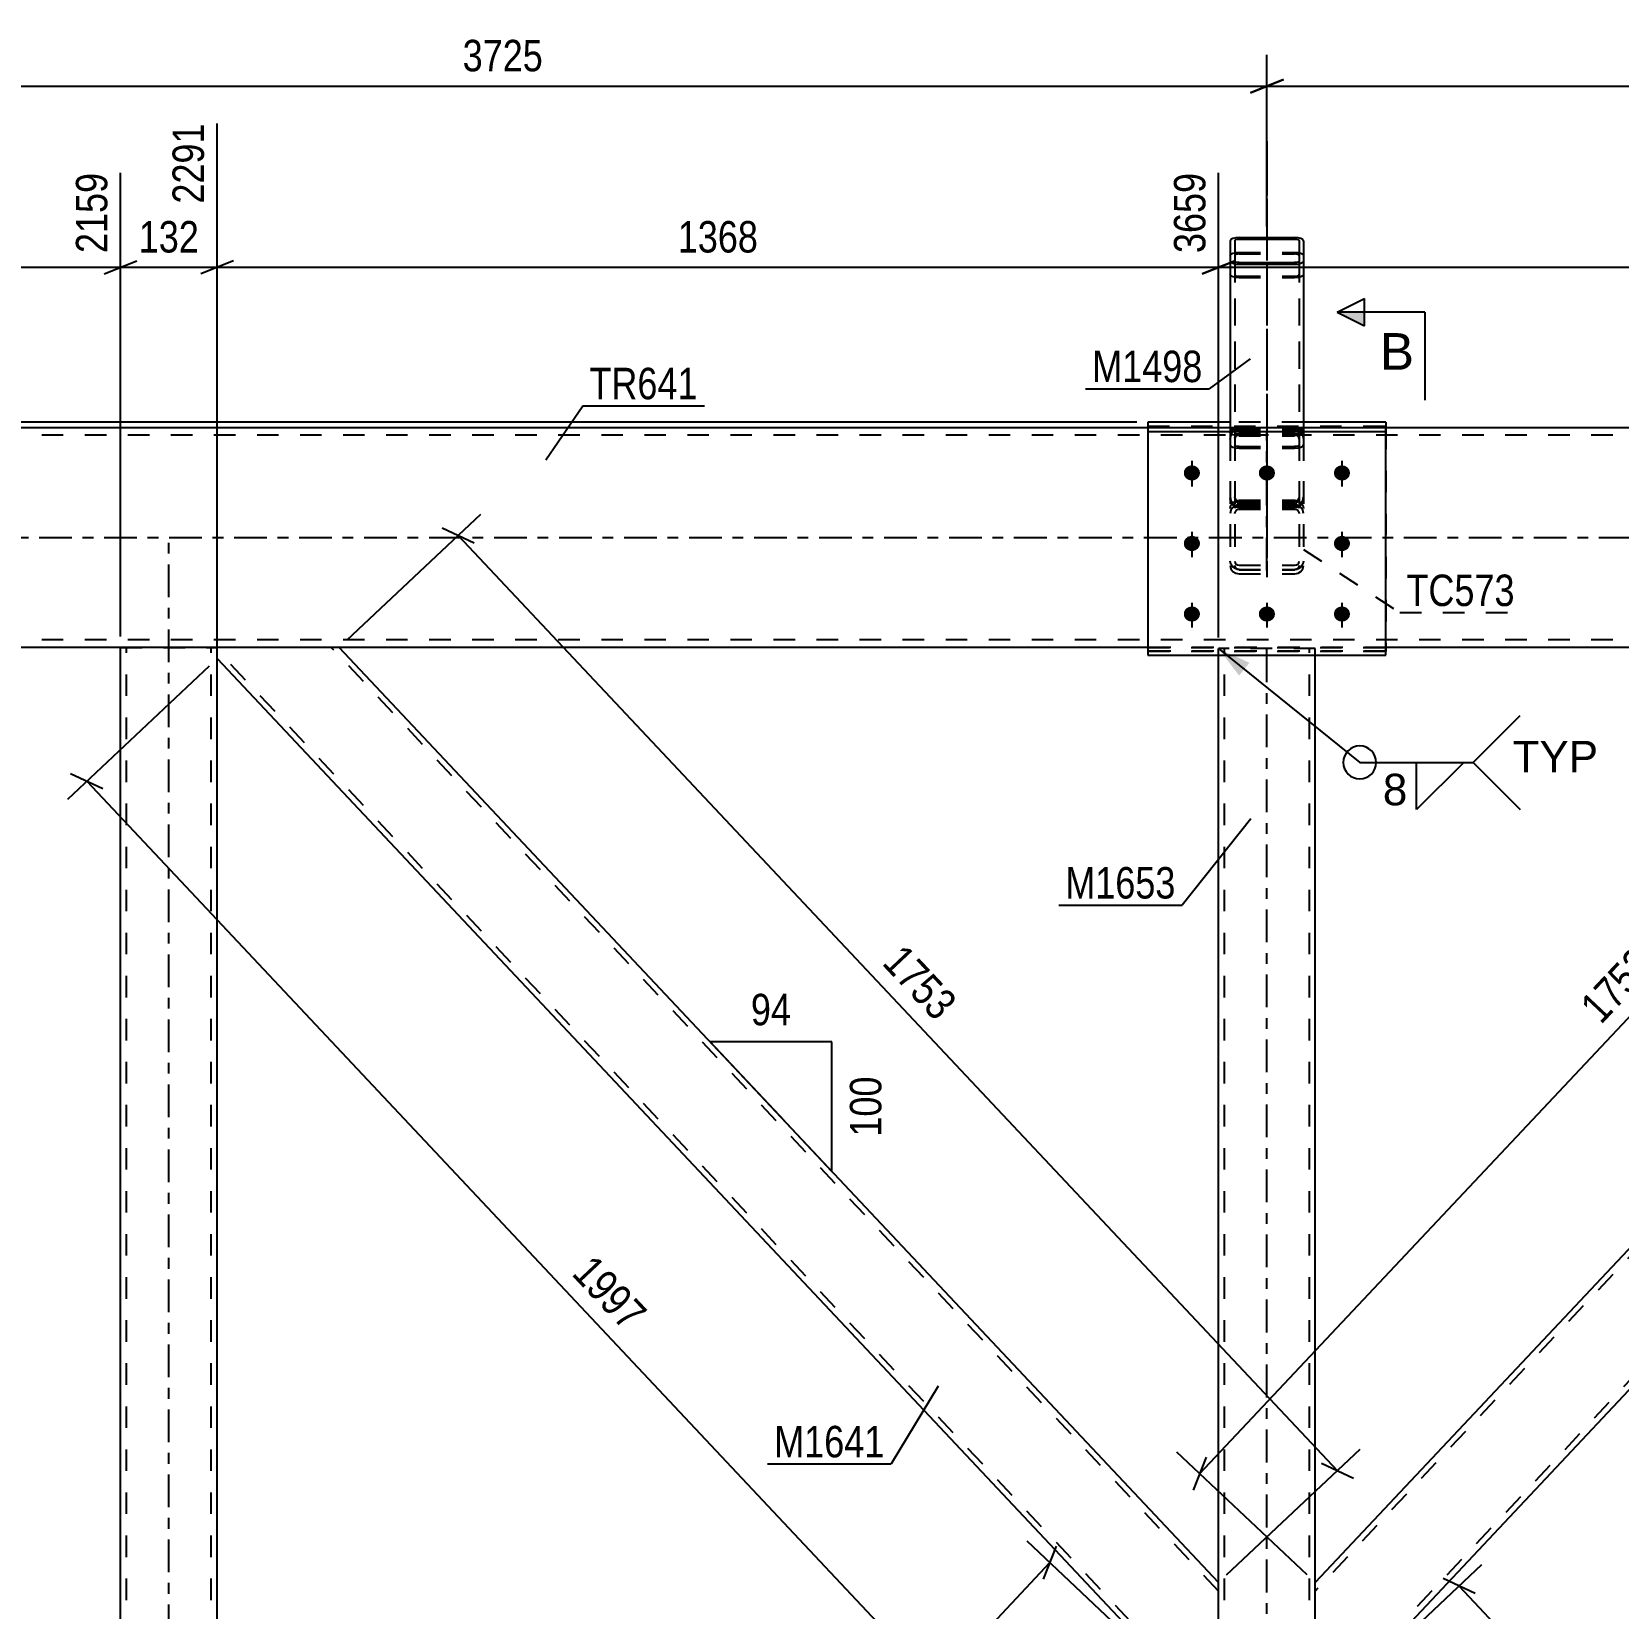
# Model space of a CAD drawing. Header units: millimetres. Extents: x 0 to 841, y 0 to 594.
# Drawn here: x 77.3 to 221.8, y 297.4 to 441 of the extents above; entities that cross this region are included whole.
import ezdxf

# ---------------------------------------------------------------- set-up
doc = ezdxf.new("R2010")
doc.units = ezdxf.units.MM
doc.linetypes.add('DXK_LINE_DOT2', pattern=[3.9198, 1.9599, -1.9599])
doc.linetypes.add('DXK_LINE_DOT3', pattern=[5.9187, 2.979, -0.9799, 0.9799, -0.9799])
doc.styles.add('Arial', font='ARIAL.TTF', dxfattribs={"height": 0.2})
doc.styles.add('Arial Narrow', font='ARIALN.TTF', dxfattribs={"height": 0.2})

# ---------------------------------------------------------------- blocks, each defined once
blk = doc.blocks.new('Part-761545199-3513 - 3447')
at = {"color": 2, "linetype": 'Continuous'}
for p, q in [((178.92, 404.93), (72.02, 404.93)), ((307.49, 404.93), (200.59, 404.93)), ((178.92, 384.93), (72.02, 384.93)), ((307.49, 384.93), (200.59, 384.93))]:
    blk.add_line(p, q, dxfattribs=at)
at = {"color": 7, "linetype": 'DXK_LINE_DOT2'}
for p, q in [((200.59, 404.93), (178.92, 404.93)), ((307.49, 404.26), (72.02, 404.26)), ((307.49, 385.6), (72.02, 385.6)), ((200.59, 384.93), (178.92, 384.93))]:
    blk.add_line(p, q, dxfattribs=at)
at = {"color": 7, "linetype": 'DXK_LINE_DOT3'}
blk.add_line((72.02, 394.93), (307.49, 394.93), dxfattribs=at)
blk = doc.blocks.new('Bolt-761545199-3449 - 3447')
at = {"color": 1, "linetype": 'DXK_LINE_DOT2'}
for p, q in [((182.92, 401.92), (182.92, 400.11)), ((189.75, 401.92), (189.75, 400.11)), ((196.59, 401.92), (196.59, 400.11)), ((182.92, 395.45), (182.92, 393.65)), ((196.59, 395.45), (196.59, 393.65)), ((182.92, 388.99), (182.92, 387.19)), ((189.75, 388.99), (189.75, 387.19)), ((196.59, 388.99), (196.59, 387.19))]:
    blk.add_line(p, q, dxfattribs=at)
blk = doc.blocks.new('Bolt-761545199-3452 - 3447')
at = {"linetype": 'Continuous'}
for points in [[(182.92, 401.5), (183.07, 401.48), (183.22, 401.44), (183.35, 401.36), (183.46, 401.27), (183.55, 401.15), (183.62, 401.02), (183.65, 400.88), (183.65, 400.73), (183.62, 400.59), (183.55, 400.46), (183.46, 400.35), (183.35, 400.25), (183.22, 400.18), (183.07, 400.13), (182.92, 400.12), (182.77, 400.13), (182.62, 400.18), (182.49, 400.25), (182.37, 400.35), (182.28, 400.46), (182.22, 400.59), (182.19, 400.73), (182.19, 400.88), (182.22, 401.02), (182.28, 401.15), (182.37, 401.27), (182.49, 401.36), (182.62, 401.44), (182.77, 401.48)], [(189.75, 401.5), (189.9, 401.48), (190.05, 401.44), (190.18, 401.36), (190.3, 401.27), (190.39, 401.15), (190.45, 401.02), (190.48, 400.88), (190.48, 400.73), (190.45, 400.59), (190.39, 400.46), (190.3, 400.35), (190.18, 400.25), (190.05, 400.18), (189.9, 400.13), (189.75, 400.12), (189.6, 400.13), (189.45, 400.18), (189.32, 400.25), (189.21, 400.35), (189.12, 400.46), (189.05, 400.59), (189.02, 400.73), (189.02, 400.88), (189.05, 401.02), (189.12, 401.15), (189.21, 401.27), (189.32, 401.36), (189.45, 401.44), (189.6, 401.48)], [(196.59, 401.5), (196.74, 401.48), (196.88, 401.44), (197.02, 401.36), (197.13, 401.27), (197.22, 401.15), (197.28, 401.02), (197.31, 400.88), (197.31, 400.73), (197.28, 400.59), (197.22, 400.46), (197.13, 400.35), (197.02, 400.25), (196.88, 400.18), (196.74, 400.13), (196.59, 400.12), (196.43, 400.13), (196.29, 400.18), (196.15, 400.25), (196.04, 400.35), (195.95, 400.46), (195.89, 400.59), (195.86, 400.73), (195.86, 400.88), (195.89, 401.02), (195.95, 401.15), (196.04, 401.27), (196.15, 401.36), (196.29, 401.44), (196.43, 401.48)], [(182.92, 395.07), (183.07, 395.06), (183.22, 395.02), (183.35, 394.94), (183.46, 394.85), (183.55, 394.73), (183.62, 394.6), (183.65, 394.46), (183.65, 394.31), (183.62, 394.17), (183.55, 394.04), (183.46, 393.92), (183.35, 393.83), (183.22, 393.76), (183.07, 393.71), (182.92, 393.7), (182.77, 393.71), (182.62, 393.76), (182.49, 393.83), (182.37, 393.92), (182.28, 394.04), (182.22, 394.17), (182.19, 394.31), (182.19, 394.46), (182.22, 394.6), (182.28, 394.73), (182.37, 394.85), (182.49, 394.94), (182.62, 395.02), (182.77, 395.06)], [(196.59, 395.07), (196.74, 395.06), (196.88, 395.02), (197.02, 394.94), (197.13, 394.85), (197.22, 394.73), (197.28, 394.6), (197.31, 394.46), (197.31, 394.31), (197.28, 394.17), (197.22, 394.04), (197.13, 393.92), (197.02, 393.83), (196.88, 393.76), (196.74, 393.71), (196.59, 393.7), (196.43, 393.71), (196.29, 393.76), (196.15, 393.83), (196.04, 393.92), (195.95, 394.04), (195.89, 394.17), (195.86, 394.31), (195.86, 394.46), (195.89, 394.6), (195.95, 394.73), (196.04, 394.85), (196.15, 394.94), (196.29, 395.02), (196.43, 395.06)], [(182.92, 388.65), (183.07, 388.64), (183.22, 388.59), (183.35, 388.52), (183.46, 388.43), (183.55, 388.31), (183.62, 388.18), (183.65, 388.04), (183.65, 387.89), (183.62, 387.75), (183.55, 387.62), (183.46, 387.5), (183.35, 387.41), (183.22, 387.33), (183.07, 387.29), (182.92, 387.28), (182.77, 387.29), (182.62, 387.33), (182.49, 387.41), (182.37, 387.5), (182.28, 387.62), (182.22, 387.75), (182.19, 387.89), (182.19, 388.04), (182.22, 388.18), (182.28, 388.31), (182.37, 388.43), (182.49, 388.52), (182.62, 388.59), (182.77, 388.64)], [(189.75, 388.65), (189.9, 388.64), (190.05, 388.59), (190.18, 388.52), (190.3, 388.43), (190.39, 388.31), (190.45, 388.18), (190.48, 388.04), (190.48, 387.89), (190.45, 387.75), (190.39, 387.62), (190.3, 387.5), (190.18, 387.41), (190.05, 387.33), (189.9, 387.29), (189.75, 387.28), (189.6, 387.29), (189.45, 387.33), (189.32, 387.41), (189.21, 387.5), (189.12, 387.62), (189.05, 387.75), (189.02, 387.89), (189.02, 388.04), (189.05, 388.18), (189.12, 388.31), (189.21, 388.43), (189.32, 388.52), (189.45, 388.59), (189.6, 388.64)], [(196.59, 388.65), (196.74, 388.64), (196.88, 388.59), (197.02, 388.52), (197.13, 388.43), (197.22, 388.31), (197.28, 388.18), (197.31, 388.04), (197.31, 387.89), (197.28, 387.75), (197.22, 387.62), (197.13, 387.5), (197.02, 387.41), (196.88, 387.33), (196.74, 387.29), (196.59, 387.28), (196.43, 387.29), (196.29, 387.33), (196.15, 387.41), (196.04, 387.5), (195.95, 387.62), (195.89, 387.75), (195.86, 387.89), (195.86, 388.04), (195.89, 388.18), (195.95, 388.31), (196.04, 388.43), (196.15, 388.52), (196.29, 388.59), (196.43, 388.64)]]:
    blk.add_hatch(color=1, dxfattribs=at).paths.add_polyline_path(points)
at = {"color": 1, "linetype": 'Continuous'}
for p, q in [((182.92, 401.47), (182.92, 399.58)), ((189.75, 401.47), (189.75, 399.58)), ((196.59, 401.47), (196.59, 399.58)), ((182.92, 395.05), (182.92, 393.15)), ((196.59, 395.05), (196.59, 393.15)), ((182.92, 388.63), (182.92, 386.73)), ((189.75, 388.63), (189.75, 386.73)), ((196.59, 388.63), (196.59, 386.73))]:
    blk.add_line(p, q, dxfattribs=at)
blk = doc.blocks.new('Part-761545199-3495 - 3447')
at = {"color": 7, "linetype": 'DXK_LINE_DOT2'}
for p, q in [((194.15, 384.82), (185.35, 384.82)), ((185.35, 384.21), (185.35, 384.82)), ((185.89, 192.35), (185.89, 384.82)), ((193.62, 192.35), (193.62, 384.82)), ((194.15, 384.21), (194.15, 384.82)), ((185.35, 277.58), (185.35, 299.78)), ((194.15, 277.58), (194.15, 299.78))]:
    blk.add_line(p, q, dxfattribs=at)
at = {"color": 7, "linetype": 'DXK_LINE_DOT3'}
blk.add_line((189.75, 192.35), (189.75, 384.82), dxfattribs=at)
at = {"color": 2, "linetype": 'Continuous'}
for p, q in [((185.35, 299.78), (185.35, 384.21)), ((194.15, 299.78), (194.15, 384.21))]:
    blk.add_line(p, q, dxfattribs=at)
blk = doc.blocks.new('Part-761545199-3585 - 3447')
at = {"color": 7, "linetype": 'DXK_LINE_DOT2'}
for p, q in [((186.91, 404.66), (187.22, 404.72)), ((187.22, 404.72), (192.29, 404.72)), ((192.29, 404.72), (192.59, 404.66)), ((186.42, 403.87), (186.48, 404.2)), ((186.42, 403.87), (186.42, 392.37)), ((186.85, 404.03), (186.82, 403.87)), ((186.82, 403.87), (186.82, 392.37)), ((186.94, 404.17), (186.85, 404.03)), ((187.07, 404.27), (186.94, 404.17)), ((187.22, 404.3), (187.07, 404.27)), ((187.22, 404.3), (192.29, 404.3)), ((192.44, 404.27), (192.29, 404.3)), ((192.57, 404.17), (192.44, 404.27)), ((192.65, 404.03), (192.57, 404.17)), ((192.69, 403.87), (192.65, 404.03)), ((192.69, 403.87), (192.69, 392.37)), ((193.02, 404.2), (193.09, 403.87)), ((193.09, 403.87), (193.09, 392.37)), ((186.48, 398.15), (186.42, 398.48)), ((186.48, 397.42), (186.42, 397.13)), ((186.65, 397.66), (186.48, 397.42)), ((186.91, 397.83), (186.65, 397.66)), ((186.82, 398.48), (186.85, 398.32)), ((186.85, 398.32), (186.94, 398.18)), ((186.85, 397.27), (186.94, 397.4)), ((187.22, 397.88), (186.91, 397.83)), ((187.22, 397.63), (186.91, 397.69)), ((186.94, 398.18), (187.07, 398.09)), ((186.94, 397.4), (187.07, 397.48)), ((187.07, 398.09), (187.22, 398.05)), ((187.07, 397.48), (187.22, 397.51)), ((187.22, 398.05), (192.29, 398.05)), ((187.22, 397.88), (192.29, 397.88)), ((187.22, 397.63), (192.29, 397.63)), ((187.22, 397.51), (192.29, 397.51)), ((192.29, 398.05), (192.44, 398.09)), ((192.59, 397.83), (192.29, 397.88)), ((192.59, 397.69), (192.29, 397.63)), ((192.29, 397.51), (192.44, 397.48)), ((192.44, 398.09), (192.57, 398.18)), ((192.44, 397.48), (192.57, 397.4)), ((192.57, 398.18), (192.65, 398.32)), ((192.57, 397.4), (192.65, 397.27)), ((192.85, 397.66), (192.59, 397.83)), ((192.65, 398.32), (192.69, 398.48)), ((193.02, 397.42), (192.85, 397.66)), ((193.09, 398.48), (193.02, 398.15)), ((193.09, 397.13), (193.02, 397.42)), ((186.82, 397.13), (186.85, 397.27)), ((192.65, 397.27), (192.69, 397.13)), ((186.42, 392.37), (186.48, 392.08)), ((186.48, 392.08), (186.65, 391.84)), ((186.65, 391.84), (186.91, 391.68)), ((186.85, 392.23), (186.82, 392.37)), ((186.94, 392.1), (186.85, 392.23)), ((186.91, 391.68), (187.22, 391.62)), ((187.07, 392.02), (186.94, 392.1)), ((187.22, 391.99), (187.07, 392.02)), ((187.22, 391.99), (192.29, 391.99)), ((187.22, 391.62), (192.29, 391.62)), ((192.44, 392.02), (192.29, 391.99)), ((192.29, 391.62), (192.59, 391.68)), ((192.57, 392.1), (192.44, 392.02)), ((192.65, 392.23), (192.57, 392.1)), ((192.59, 391.68), (192.85, 391.84)), ((192.69, 392.37), (192.65, 392.23)), ((192.85, 391.84), (193.02, 392.08)), ((193.02, 392.08), (193.09, 392.37))]:
    blk.add_line(p, q, dxfattribs=at)
at = {"color": 7, "linetype": 'DXK_LINE_DOT3'}
blk.add_line((189.75, 404.6), (189.75, 391.33), dxfattribs=at)
at = {"color": 7, "linetype": 'DXK_LINE_DOT2'}
for centre, start, end in [((192.25, 403.9), 20.7583, 65.68), ((187.25, 398.45), 200.7583, 245.68), ((192.25, 398.45), 294.32, 339.2417)]:
    blk.add_arc(centre, 0.827, start, end, dxfattribs=at)
blk = doc.blocks.new('Part-761545199-3557 - 3447')
at = {"color": 2, "linetype": 'Continuous'}
for p, q in [((94.15, 384.75), (94.14, 384.93)), ((94.15, 383.91), (94.15, 384.93)), ((185.35, 299.78), (105.27, 384.93)), ((94.15, 383.91), (183.71, 288.68)), ((185.35, 286.94), (185.35, 299.78))]:
    blk.add_line(p, q, dxfattribs=at)
at = {"color": 7, "linetype": 'DXK_LINE_DOT2'}
for p, q in [((105.27, 384.93), (94.14, 384.93)), ((185.35, 287.71), (94.15, 384.69)), ((185.35, 299), (104.54, 384.93)), ((185.35, 286.94), (183.71, 288.68)), ((185.35, 287.71), (185.35, 287.77))]:
    blk.add_line(p, q, dxfattribs=at)
blk = doc.blocks.new('Part-761545199-3575 - 3447')
at = {"color": 7, "linetype": 'DXK_LINE_DOT3'}
blk.add_line((89.75, 182.35), (89.75, 394.93), dxfattribs=at)
at = {"color": 2, "linetype": 'Continuous'}
for p, q in [((85.35, 192.35), (85.35, 384.93)), ((94.15, 193.45), (94.15, 383.91))]:
    blk.add_line(p, q, dxfattribs=at)
at = {"color": 7, "linetype": 'DXK_LINE_DOT2'}
for p, q in [((85.35, 384.93), (94.15, 384.93)), ((85.89, 192.35), (85.89, 384.93)), ((93.62, 192.35), (93.62, 384.93)), ((94.15, 383.91), (94.15, 384.93))]:
    blk.add_line(p, q, dxfattribs=at)
blk = doc.blocks.new('Part-761545199-3594 - 3447')
at = {"color": 7, "linetype": 'DXK_LINE_DOT2'}
for p, q in [((187.22, 404.83), (186.91, 404.77)), ((187.22, 404.83), (192.29, 404.83)), ((192.59, 404.77), (192.29, 404.83)), ((186.47, 404.26), (186.42, 403.99)), ((186.42, 403.99), (186.42, 392.78)), ((186.48, 404.31), (186.47, 404.26)), ((186.82, 403.99), (186.85, 404.15)), ((186.82, 403.99), (186.82, 392.78)), ((186.85, 404.15), (186.94, 404.29)), ((186.94, 404.29), (187.07, 404.38)), ((187.07, 404.38), (187.22, 404.41)), ((187.22, 404.41), (192.29, 404.41)), ((192.29, 404.41), (192.44, 404.38)), ((192.44, 404.38), (192.57, 404.29)), ((192.57, 404.29), (192.65, 404.15)), ((192.65, 404.15), (192.69, 403.99)), ((192.69, 403.99), (192.69, 392.78)), ((193.03, 404.26), (193.02, 404.31)), ((193.09, 403.99), (193.03, 404.26)), ((193.09, 403.99), (193.09, 392.78)), ((186.42, 398.63), (186.48, 398.31)), ((186.42, 397.57), (186.48, 397.86)), ((186.48, 397.86), (186.65, 398.1)), ((186.65, 398.1), (186.91, 398.27)), ((186.85, 398.47), (186.82, 398.63)), ((186.85, 397.71), (186.82, 397.57)), ((186.94, 398.33), (186.85, 398.47)), ((186.94, 397.83), (186.85, 397.71)), ((186.91, 398.27), (187.22, 398.32)), ((186.91, 397.85), (187.22, 397.78)), ((187.07, 398.24), (186.94, 398.33)), ((187.07, 397.92), (186.94, 397.83)), ((187.22, 398.21), (187.07, 398.24)), ((187.22, 397.95), (187.07, 397.92)), ((187.22, 398.32), (192.29, 398.32)), ((187.22, 398.21), (192.29, 398.21)), ((187.22, 397.95), (192.29, 397.95)), ((187.22, 397.78), (192.29, 397.78)), ((192.29, 398.32), (192.59, 398.27)), ((192.44, 398.24), (192.29, 398.21)), ((192.44, 397.92), (192.29, 397.95)), ((192.29, 397.78), (192.59, 397.85)), ((192.57, 398.33), (192.44, 398.24)), ((192.57, 397.83), (192.44, 397.92)), ((192.65, 398.47), (192.57, 398.33)), ((192.65, 397.71), (192.57, 397.83)), ((192.59, 398.27), (192.85, 398.1)), ((192.69, 398.63), (192.65, 398.47)), ((192.69, 397.57), (192.65, 397.71)), ((192.85, 398.1), (193.02, 397.86)), ((193.02, 398.31), (193.09, 398.63)), ((193.02, 397.86), (193.09, 397.57)), ((186.48, 392.49), (186.42, 392.78)), ((186.65, 392.24), (186.48, 392.49)), ((186.91, 392.08), (186.65, 392.24)), ((186.82, 392.78), (186.85, 392.63)), ((186.85, 392.63), (186.94, 392.51)), ((187.22, 392.02), (186.91, 392.08)), ((186.94, 392.51), (187.07, 392.43)), ((187.07, 392.43), (187.22, 392.4)), ((187.22, 392.4), (192.29, 392.4)), ((187.22, 392.02), (192.29, 392.02)), ((192.29, 392.4), (192.44, 392.43)), ((192.59, 392.08), (192.29, 392.02)), ((192.44, 392.43), (192.57, 392.51)), ((192.57, 392.51), (192.65, 392.63)), ((192.85, 392.24), (192.59, 392.08)), ((192.65, 392.63), (192.69, 392.78)), ((193.02, 392.49), (192.85, 392.24)), ((193.09, 392.78), (193.02, 392.49))]:
    blk.add_line(p, q, dxfattribs=at)
at = {"color": 7, "linetype": 'DXK_LINE_DOT3'}
blk.add_line((189.75, 391.92), (189.75, 404.56), dxfattribs=at)
at = {"color": 7, "linetype": 'DXK_LINE_DOT2'}
for centre, start, end in [((187.25, 404.02), 114.1353, 159.0718), ((192.25, 404.02), 20.9282, 65.8647), ((187.25, 398.6), 200.9282, 245.8647), ((192.25, 398.6), 294.1353, 339.0718)]:
    blk.add_arc(centre, 0.824, start, end, dxfattribs=at)
blk = doc.blocks.new('Part-761545199-3600 - 3447')
at = {"color": 2, "linetype": 'Continuous'}
for p, q in [((200.59, 404.93), (178.92, 404.93)), ((178.92, 404.93), (178.92, 384.21)), ((178.92, 404.57), (200.59, 404.57)), ((200.59, 384.21), (200.59, 404.93)), ((178.92, 384.21), (200.59, 384.21))]:
    blk.add_line(p, q, dxfattribs=at)
at = {"color": 7, "linetype": 'DXK_LINE_DOT2'}
blk.add_line((178.92, 384.57), (200.59, 384.57), dxfattribs=at)
blk = doc.blocks.new('Part-761545199-3607 - 3447')
at = {"color": 2, "linetype": 'Continuous'}
for p, q in [((178.92, 405.42), (178.92, 404.93)), ((186.42, 405.42), (178.92, 405.42)), ((200.59, 405.42), (193.08, 405.42)), ((200.59, 405.42), (200.59, 404.93))]:
    blk.add_line(p, q, dxfattribs=at)
at = {"color": 7, "linetype": 'DXK_LINE_DOT2'}
for p, q in [((178.92, 405.07), (200.59, 405.07)), ((178.92, 404.93), (178.92, 384.58)), ((186.48, 405.42), (186.42, 405.42)), ((193.08, 405.42), (186.48, 405.42)), ((200.59, 404.93), (200.59, 384.58)), ((178.92, 384.93), (200.59, 384.93)), ((200.59, 384.58), (178.92, 384.58))]:
    blk.add_line(p, q, dxfattribs=at)
blk = doc.blocks.new('Part-761545199-3612 - 3447')
at = {"color": 2, "linetype": 'Continuous'}
for p, q in [((274.23, 384.93), (194.15, 299.78)), ((285.35, 384.93), (285.35, 384.87)), ((285.36, 384.93), (285.35, 384.75)), ((285.35, 384.87), (285.35, 383.91)), ((285.35, 383.91), (195.79, 288.68)), ((194.15, 288.49), (194.15, 299.78)), ((194.15, 286.94), (194.15, 288.49))]:
    blk.add_line(p, q, dxfattribs=at)
at = {"color": 7, "linetype": 'DXK_LINE_DOT2'}
for p, q in [((274.96, 384.93), (194.15, 299)), ((285.35, 384.69), (194.15, 287.72)), ((285.36, 384.93), (274.23, 384.93)), ((285.35, 384.87), (285.35, 384.93)), ((195.79, 288.68), (194.15, 286.94)), ((194.15, 287.06), (194.15, 288.49)), ((194.15, 287.72), (194.15, 287.77))]:
    blk.add_line(p, q, dxfattribs=at)
blk = doc.blocks.new('Part-761545199-3624 - 3447')
at = {"color": 7, "linetype": 'DXK_LINE_DOT3'}
blk.add_line((189.75, 429.74), (189.75, 393.08), dxfattribs=at)
at = {"color": 7, "linetype": 'DXK_LINE_DOT2'}
for p, q in [((186.42, 420.61), (186.48, 420.72)), ((186.48, 420.72), (186.65, 420.81)), ((186.65, 420.81), (186.91, 420.87)), ((186.85, 420.66), (186.82, 420.61)), ((186.82, 420.61), (186.82, 403.36)), ((186.93, 420.71), (186.85, 420.66)), ((186.91, 420.87), (187.22, 420.89)), ((187.06, 420.74), (186.93, 420.71)), ((187.22, 420.75), (187.06, 420.74)), ((187.22, 420.89), (192.28, 420.89)), ((187.22, 420.75), (192.28, 420.75)), ((192.28, 420.89), (192.59, 420.87)), ((192.43, 420.74), (192.28, 420.75)), ((192.56, 420.71), (192.43, 420.74)), ((192.65, 420.66), (192.56, 420.71)), ((192.59, 420.87), (192.85, 420.81)), ((192.68, 420.61), (192.65, 420.66)), ((192.68, 420.61), (192.68, 403.36)), ((192.85, 420.81), (193.02, 420.72)), ((193.02, 420.72), (193.08, 420.61)), ((193.08, 420.61), (193.08, 403.36)), ((186.48, 418.76), (186.42, 418.87)), ((186.65, 418.67), (186.48, 418.76)), ((186.91, 418.61), (186.65, 418.67)), ((186.82, 418.87), (186.85, 418.82)), ((186.85, 418.82), (186.93, 418.77)), ((187.22, 418.59), (186.91, 418.61)), ((186.93, 418.77), (187.06, 418.74)), ((187.06, 418.74), (187.22, 418.73)), ((187.22, 418.73), (192.28, 418.73)), ((187.22, 418.59), (192.28, 418.59)), ((192.28, 418.73), (192.43, 418.74)), ((192.59, 418.61), (192.28, 418.59)), ((192.43, 418.74), (192.56, 418.77)), ((192.56, 418.77), (192.65, 418.82)), ((192.85, 418.67), (192.59, 418.61)), ((192.65, 418.82), (192.68, 418.87)), ((193.02, 418.76), (192.85, 418.67)), ((193.08, 418.87), (193.02, 418.76)), ((193.08, 404.93), (186.42, 404.93)), ((186.42, 404.93), (186.42, 403.36)), ((186.42, 404.83), (186.82, 404.83)), ((192.68, 404.83), (193.08, 404.83)), ((186.42, 403.36), (186.48, 403.25)), ((186.48, 403.25), (186.65, 403.16)), ((186.65, 403.16), (186.91, 403.1)), ((186.85, 403.3), (186.82, 403.36)), ((186.93, 403.26), (186.85, 403.3)), ((187.06, 403.23), (186.93, 403.26)), ((187.22, 403.22), (187.06, 403.23)), ((187.22, 403.22), (192.28, 403.22)), ((192.43, 403.23), (192.28, 403.22)), ((192.56, 403.26), (192.43, 403.23)), ((192.65, 403.3), (192.56, 403.26)), ((192.59, 403.1), (192.85, 403.16)), ((192.68, 403.36), (192.65, 403.3)), ((192.85, 403.16), (193.02, 403.25)), ((193.02, 403.25), (193.08, 403.36)), ((186.91, 403.1), (187.22, 403.08)), ((187.22, 403.08), (192.28, 403.08)), ((192.28, 403.08), (192.59, 403.1))]:
    blk.add_line(p, q, dxfattribs=at)
at = {"color": 2, "linetype": 'Continuous'}
blk.add_line((186.42, 420.61), (186.42, 404.93), dxfattribs=at)
blk = doc.blocks.new('Part-761545199-3629 - 3447')
at = {"color": 7, "linetype": 'DXK_LINE_DOT3'}
blk.add_line((189.75, 431.02), (189.75, 394.2), dxfattribs=at)
at = {"color": 2, "linetype": 'Continuous'}
for p, q in [((186.48, 422.06), (186.42, 421.95)), ((186.42, 421.95), (186.42, 404.93)), ((186.65, 422.15), (186.48, 422.06)), ((186.91, 422.22), (186.65, 422.15)), ((186.82, 421.95), (186.85, 422)), ((186.82, 421.95), (186.82, 420.1)), ((186.85, 422), (186.93, 422.05)), ((187.22, 422.24), (186.91, 422.22)), ((186.93, 422.05), (187.06, 422.08)), ((187.06, 422.08), (187.22, 422.09)), ((187.22, 422.24), (192.28, 422.24)), ((187.22, 422.09), (192.28, 422.09)), ((192.59, 422.22), (192.28, 422.24)), ((192.28, 422.09), (192.44, 422.08)), ((192.44, 422.08), (192.57, 422.05)), ((192.57, 422.05), (192.65, 422)), ((192.85, 422.15), (192.59, 422.22)), ((192.65, 422), (192.68, 421.95)), ((192.68, 421.95), (192.68, 420.1)), ((193.02, 422.06), (192.85, 422.15)), ((193.08, 421.95), (193.02, 422.06)), ((193.08, 421.95), (193.08, 404.93)), ((186.42, 420.1), (186.48, 419.99)), ((186.48, 419.99), (186.65, 419.9)), ((186.65, 419.9), (186.91, 419.83)), ((186.85, 420.05), (186.82, 420.1)), ((186.93, 420), (186.85, 420.05)), ((186.91, 419.83), (187.22, 419.81)), ((187.06, 419.97), (186.93, 420)), ((187.22, 419.96), (187.06, 419.97)), ((187.22, 419.96), (192.28, 419.96)), ((187.22, 419.81), (192.28, 419.81)), ((192.44, 419.97), (192.28, 419.96)), ((192.28, 419.81), (192.59, 419.83)), ((192.57, 420), (192.44, 419.97)), ((192.65, 420.05), (192.57, 420)), ((192.59, 419.83), (192.85, 419.9)), ((192.68, 420.1), (192.65, 420.05)), ((192.85, 419.9), (193.02, 419.99)), ((193.02, 419.99), (193.08, 420.1))]:
    blk.add_line(p, q, dxfattribs=at)
at = {"color": 7, "linetype": 'DXK_LINE_DOT2'}
for p, q in [((186.82, 420.1), (186.82, 404.49)), ((192.68, 420.1), (192.68, 404.49)), ((193.08, 404.93), (186.42, 404.93)), ((186.42, 404.93), (186.42, 404.49)), ((186.42, 404.72), (186.82, 404.72)), ((192.68, 404.72), (193.08, 404.72)), ((193.08, 404.93), (193.08, 404.49)), ((186.48, 404.38), (186.42, 404.49)), ((186.65, 404.29), (186.48, 404.38)), ((186.91, 404.23), (186.65, 404.29)), ((186.82, 404.49), (186.85, 404.44)), ((186.85, 404.44), (186.93, 404.39)), ((187.22, 404.2), (186.91, 404.23)), ((186.93, 404.39), (187.06, 404.36)), ((187.06, 404.36), (187.22, 404.35)), ((187.22, 404.35), (192.28, 404.35)), ((187.22, 404.2), (192.28, 404.2)), ((192.28, 404.35), (192.44, 404.36)), ((192.59, 404.23), (192.28, 404.2)), ((192.44, 404.36), (192.57, 404.39)), ((192.57, 404.39), (192.65, 404.44)), ((192.85, 404.29), (192.59, 404.23)), ((192.65, 404.44), (192.68, 404.49)), ((193.02, 404.38), (192.85, 404.29)), ((193.08, 404.49), (193.02, 404.38))]:
    blk.add_line(p, q, dxfattribs=at)
blk = doc.blocks.new('AngleDimension-761545199-8730 - 3447')
at = {"color": 7, "linetype": 'Continuous'}
for p, q in [((145.85, 341.78), (139.04, 349.02)), ((150.14, 349.02), (139.04, 349.02)), ((150.14, 337.22), (139.04, 349.02)), ((150.14, 337.22), (150.14, 349.02))]:
    blk.add_line(p, q, dxfattribs=at)
at = {"color": 0}
for points in [[(147.02, 349.92), (147.02, 354.12), (142.16, 354.12), (142.16, 349.92)], [(155.24, 346.47), (151.04, 346.47), (151.04, 339.78), (155.24, 339.78)]]:
    blk.add_wipeout(points, dxfattribs=at)
at = {"color": 3, "style": 'Arial Narrow'}
blk.add_text('94', height=2.863, dxfattribs=at).set_placement((142.76, 350.52))
blk.add_text('100', height=2.863, rotation=90.0002, dxfattribs=at).set_placement((154.64, 340.38))
blk = doc.blocks.new('StraightDimension-761545199-3936 - 3447')
at = {"color": 7, "linetype": 'Continuous'}
for p, q in [((106, 385.62), (118.17, 397.06)), ((117.56, 394.43), (114.63, 395.79)), ((116.1, 395.11), (196.18, 309.96)), ((186.08, 300.47), (198.25, 311.91)), ((194.71, 310.64), (197.64, 309.28))]:
    blk.add_line(p, q, dxfattribs=at)
at = {"color": 0}
blk.add_wipeout([(159.6, 349.95), (162.66, 352.82), (156.83, 359.03), (153.77, 356.15)], dxfattribs=at)
at = {"color": 3, "style": 'Arial Narrow'}
blk.add_text('1753', height=2.863, rotation=-46.7591, dxfattribs=at).set_placement((154.61, 356.12))
blk = doc.blocks.new('StraightDimension-761545199-3957 - 3447')
at = {"color": 7, "linetype": 'Continuous'}
for p, q in [((196.52, 289.37), (209.33, 301.42)), ((208.72, 298.78), (205.79, 300.15)), ((207.26, 299.46), (296.82, 204.23)), ((286.08, 194.13), (298.89, 206.18)), ((295.35, 204.91), (298.28, 203.55))]:
    blk.add_line(p, q, dxfattribs=at)
at = {"color": 0}
blk.add_wipeout([(255.5, 249.26), (258.56, 252.14), (252.73, 258.34), (249.67, 255.46)], dxfattribs=at)
at = {"color": 3, "style": 'Arial Narrow'}
blk.add_text('1961', height=2.863, rotation=-46.7591, dxfattribs=at).set_placement((250.52, 255.44))
blk = doc.blocks.new('StraightDimension-761545199-3975 - 3447')
at = {"color": 7, "linetype": 'Continuous'}
for p, q in [((286.08, 383.23), (298.97, 371.11)), ((296.63, 371.25), (297.81, 374.26)), ((206.02, 275.78), (297.22, 372.75)), ((194.88, 286.25), (207.77, 274.13)), ((206.61, 277.28), (205.43, 274.27))]:
    blk.add_line(p, q, dxfattribs=at)
at = {"color": 0}
blk.add_wipeout([(253.99, 327.88), (250.93, 330.76), (245.1, 324.55), (248.16, 321.68)], dxfattribs=at)
at = {"color": 3, "style": 'Arial Narrow'}
blk.add_text('1997', height=2.863, rotation=46.7591, dxfattribs=at).set_placement((248.13, 322.52))
blk = doc.blocks.new('StraightDimension-761545199-3990 - 3447')
at = {"color": 7, "linetype": 'Continuous'}
for p, q in [((273.5, 385.62), (261.62, 396.79)), ((263.11, 393.33), (264.29, 396.34)), ((183.62, 309.69), (263.7, 394.84)), ((193.42, 300.47), (181.54, 311.64)), ((184.21, 311.19), (183.03, 308.18))]:
    blk.add_line(p, q, dxfattribs=at)
at = {"color": 0}
blk.add_wipeout([(226.03, 355.88), (222.97, 358.75), (217.14, 352.55), (220.2, 349.67)], dxfattribs=at)
at = {"color": 3, "style": 'Arial Narrow'}
blk.add_text('1753', height=2.863, rotation=46.7591, dxfattribs=at).set_placement((220.17, 350.52))
blk = doc.blocks.new('StraightDimension-761545199-4011 - 3447')
at = {"color": 7, "linetype": 'Continuous'}
for p, q in [((182.98, 289.37), (167.91, 303.54)), ((169.4, 300.08), (170.58, 303.09)), ((80.43, 206.35), (169.99, 301.59)), ((93.42, 194.13), (78.35, 208.31)), ((81.02, 207.86), (79.84, 204.85))]:
    blk.add_line(p, q, dxfattribs=at)
at = {"color": 0}
blk.add_wipeout([(127.58, 257.58), (124.52, 260.46), (118.69, 254.26), (121.75, 251.38)], dxfattribs=at)
at = {"color": 3, "style": 'Arial Narrow'}
blk.add_text('1961', height=2.863, rotation=46.7591, dxfattribs=at).set_placement((121.72, 252.23))
blk = doc.blocks.new('StraightDimension-761545199-4029 - 3447')
at = {"color": 7, "linetype": 'Continuous'}
for p, q in [((93.42, 383.23), (80.52, 371.09)), ((83.73, 372.05), (80.8, 373.42)), ((82.27, 372.74), (173.47, 275.76)), ((184.62, 286.25), (171.72, 274.12)), ((172, 276.44), (174.93, 275.08))]:
    blk.add_line(p, q, dxfattribs=at)
at = {"color": 0}
blk.add_wipeout([(131.33, 321.66), (134.39, 324.54), (128.56, 330.74), (125.5, 327.86)], dxfattribs=at)
at = {"color": 3, "style": 'Arial Narrow'}
blk.add_text('1997', height=2.863, rotation=-46.7591, dxfattribs=at).set_placement((126.35, 327.84))
blk = doc.blocks.new('StraightDimension-761545199-4057 - 3447')
at = {"color": 7, "linetype": 'Continuous'}
blk.add_line((84.35, 384.93), (72.72, 384.93), dxfattribs=at)
blk = doc.blocks.new('StraightDimension-761545199-4068 - 3447')
at = {"color": 7, "linetype": 'Continuous'}
for p, q in [((85.35, 385.93), (85.35, 428.14)), ((50.59, 405.93), (50.59, 422.66)), ((52.09, 420.13), (49.09, 418.93)), ((50.59, 419.53), (85.35, 419.53)), ((83.85, 418.93), (86.85, 420.13))]:
    blk.add_line(p, q, dxfattribs=at)
at = {"color": 0}
blk.add_wipeout([(72.22, 420.28), (72.22, 424.48), (63.71, 424.48), (63.71, 420.28)], dxfattribs=at)
at = {"color": 3, "style": 'Arial Narrow'}
blk.add_text('2159', height=2.863, dxfattribs=at).set_placement((64.31, 420.88))
at = {"color": 0, "linetype": 'Continuous'}
for points in [[(84.75, 428.74), (80.55, 428.74), (80.55, 420.23), (84.75, 420.23)], [(49.99, 423.26), (45.79, 423.26), (45.79, 420.23), (49.99, 420.23)]]:
    blk.add_wipeout(points, dxfattribs=at)
at = {"color": 3, "linetype": 'Continuous', "style": 'Arial Narrow'}
for s, height, p in [('2159', 2.863, (84.15, 420.83)), ('0', 2.86, (49.39, 420.83))]:
    blk.add_text(s, height=height, rotation=90.0002, dxfattribs=at).set_placement(p)
blk = doc.blocks.new('StraightDimension-761545199-4074 - 3447')
at = {"color": 7, "linetype": 'Continuous'}
for p, q in [((94.15, 384.91), (94.15, 432.64)), ((85.35, 385.93), (85.35, 428.14)), ((83.85, 418.93), (86.85, 420.13)), ((85.35, 419.53), (94.15, 419.53)), ((95.65, 420.13), (92.65, 418.93))]:
    blk.add_line(p, q, dxfattribs=at)
at = {"color": 0}
blk.add_wipeout([(93.09, 420.28), (93.09, 424.48), (86.41, 424.48), (86.41, 420.28)], dxfattribs=at)
at = {"color": 3, "style": 'Arial Narrow'}
blk.add_text('132', height=2.863, dxfattribs=at).set_placement((87.01, 420.88))
at = {"color": 0, "linetype": 'Continuous'}
blk.add_wipeout([(93.55, 433.24), (89.35, 433.24), (89.35, 424.73), (93.55, 424.73)], dxfattribs=at)
at = {"color": 3, "linetype": 'Continuous', "style": 'Arial Narrow'}
blk.add_text('2291', height=2.863, rotation=90.0002, dxfattribs=at).set_placement((92.95, 425.33))
blk = doc.blocks.new('StraightDimension-761545199-4085 - 3447')
at = {"color": 7, "linetype": 'Continuous'}
for p, q in [((94.15, 384.91), (94.15, 432.64)), ((185.35, 385.82), (185.35, 428.14)), ((95.65, 420.13), (92.65, 418.93)), ((94.15, 419.53), (185.35, 419.53)), ((183.85, 418.93), (186.85, 420.13))]:
    blk.add_line(p, q, dxfattribs=at)
at = {"color": 0}
blk.add_wipeout([(144.01, 420.28), (144.01, 424.48), (135.5, 424.48), (135.5, 420.28)], dxfattribs=at)
at = {"color": 3, "style": 'Arial Narrow'}
blk.add_text('1368', height=2.863, dxfattribs=at).set_placement((136.1, 420.88))
at = {"color": 0, "linetype": 'Continuous'}
blk.add_wipeout([(184.75, 428.74), (180.55, 428.74), (180.55, 420.23), (184.75, 420.23)], dxfattribs=at)
at = {"color": 3, "linetype": 'Continuous', "style": 'Arial Narrow'}
blk.add_text('3659', height=2.863, rotation=90.0002, dxfattribs=at).set_placement((184.15, 420.83))
blk = doc.blocks.new('StraightDimension-761545199-4096 - 3447')
at = {"color": 7, "linetype": 'Continuous'}
for p, q in [((185.35, 385.82), (185.35, 428.14)), ((274.23, 385.93), (274.23, 428.14)), ((186.85, 420.13), (183.85, 418.93)), ((185.35, 419.53), (274.23, 419.53)), ((272.73, 418.93), (275.73, 420.13))]:
    blk.add_line(p, q, dxfattribs=at)
at = {"color": 0}
blk.add_wipeout([(234.05, 420.28), (234.05, 424.48), (225.53, 424.48), (225.53, 420.28)], dxfattribs=at)
at = {"color": 3, "style": 'Arial Narrow'}
blk.add_text('1333', height=2.863, dxfattribs=at).set_placement((226.13, 420.88))
at = {"color": 0, "linetype": 'Continuous'}
blk.add_wipeout([(273.63, 428.74), (269.43, 428.74), (269.43, 420.23), (273.63, 420.23)], dxfattribs=at)
at = {"color": 3, "linetype": 'Continuous', "style": 'Arial Narrow'}
blk.add_text('4992', height=2.863, rotation=90.0002, dxfattribs=at).set_placement((273.03, 420.83))
blk = doc.blocks.new('StraightDimension-761545199-8565 - 3447')
at = {"color": 7, "linetype": 'Continuous'}
for p, q in [((189.75, 423.24), (189.75, 438.88)), ((328.92, 405.93), (328.92, 438.88)), ((191.25, 436.63), (188.25, 435.43)), ((327.42, 435.43), (330.42, 436.63)), ((189.75, 436.03), (328.92, 436.03))]:
    blk.add_line(p, q, dxfattribs=at)
at = {"color": 0}
blk.add_wipeout([(263.59, 436.78), (263.59, 440.98), (255.08, 440.98), (255.08, 436.78)], dxfattribs=at)
at = {"color": 3, "style": 'Arial Narrow'}
blk.add_text('3725', height=2.863, dxfattribs=at).set_placement((255.68, 437.38))
blk = doc.blocks.new('StraightDimension-761545199-8566 - 3447')
at = {"color": 7, "linetype": 'Continuous'}
for p, q in [((50.59, 405.93), (50.59, 438.88)), ((189.75, 423.24), (189.75, 438.88)), ((52.09, 436.63), (49.09, 435.43)), ((188.25, 435.43), (191.25, 436.63)), ((50.59, 436.03), (189.75, 436.03))]:
    blk.add_line(p, q, dxfattribs=at)
at = {"color": 0}
blk.add_wipeout([(124.42, 436.78), (124.42, 440.98), (115.91, 440.98), (115.91, 436.78)], dxfattribs=at)
at = {"color": 3, "style": 'Arial Narrow'}
blk.add_text('3725', height=2.863, dxfattribs=at).set_placement((116.51, 437.38))
blk = doc.blocks.new('StraightDimension-761545199-17691 - 3447')
at = {"color": 7, "linetype": 'Continuous'}
blk.add_line((177.92, 405.42), (9.3, 405.42), dxfattribs=at)
blk = doc.blocks.new('Mark-761545199-3491 - 3447')
at = {"color": 0}
blk.add_wipeout([(181.45, 362.06), (181.45, 365.06), (171.39, 365.06), (171.39, 362.06)], dxfattribs=at)
blk.add_wipeout([(181.45, 362.06), (181.45, 365.06), (171.39, 365.06), (171.39, 362.06)], dxfattribs=at)
at = {"color": 30, "linetype": 'Continuous'}
for p in [(188.28, 369.31), (170.79, 361.46)]:
    blk.add_line(p, (182.05, 361.46), dxfattribs=at)
at = {"color": 3, "style": 'Arial Narrow'}
blk.add_text('M1653', height=2.863, dxfattribs=at).set_placement((171.39, 362.06))
blk = doc.blocks.new('Mark-761545199-3509 - 3447')
at = {"color": 0}
blk.add_wipeout([(137.92, 407.52), (137.92, 410.52), (128.05, 410.52), (128.05, 407.52)], dxfattribs=at)
blk.add_wipeout([(137.92, 407.52), (137.92, 410.52), (128.05, 410.52), (128.05, 407.52)], dxfattribs=at)
at = {"color": 30, "linetype": 'Continuous'}
for p, q in [((124.09, 402), (127.45, 406.92)), ((127.45, 406.92), (138.52, 406.92))]:
    blk.add_line(p, q, dxfattribs=at)
at = {"color": 3, "style": 'Arial Narrow'}
blk.add_text('TR641', height=2.863, dxfattribs=at).set_placement((128.05, 407.52))
blk = doc.blocks.new('Mark-761545199-3553 - 3447')
at = {"color": 0}
blk.add_wipeout([(154.93, 311.18), (154.93, 314.18), (144.88, 314.18), (144.88, 311.18)], dxfattribs=at)
blk.add_wipeout([(154.93, 311.18), (154.93, 314.18), (144.88, 314.18), (144.88, 311.18)], dxfattribs=at)
at = {"color": 30, "linetype": 'Continuous'}
for p in [(159.81, 317.66), (144.28, 310.58)]:
    blk.add_line(p, (155.53, 310.58), dxfattribs=at)
at = {"color": 3, "style": 'Arial Narrow'}
blk.add_text('M1641', height=2.863, dxfattribs=at).set_placement((144.88, 311.18))
blk = doc.blocks.new('Mark-761545199-3581 - 3447')
at = {"color": 0}
blk.add_wipeout([(212.33, 388.69), (212.33, 391.69), (202.46, 391.69), (202.46, 388.69)], dxfattribs=at)
blk.add_wipeout([(212.33, 388.69), (212.33, 391.69), (202.46, 391.69), (202.46, 388.69)], dxfattribs=at)
at = {"color": 30, "linetype": 'DXK_LINE_DOT2'}
for p, q in [((193.09, 393.84), (201.86, 388.09)), ((201.86, 388.09), (212.93, 388.09))]:
    blk.add_line(p, q, dxfattribs=at)
at = {"color": 3, "style": 'Arial Narrow'}
blk.add_text('TC573', height=2.863, dxfattribs=at).set_placement((202.46, 388.69))
blk = doc.blocks.new('Mark-761545199-3625 - 3447')
at = {"color": 0}
blk.add_wipeout([(183.89, 409.08), (183.89, 412.08), (173.84, 412.08), (173.84, 409.08)], dxfattribs=at)
blk.add_wipeout([(183.89, 409.08), (183.89, 412.08), (173.84, 412.08), (173.84, 409.08)], dxfattribs=at)
at = {"color": 30, "linetype": 'Continuous'}
for p in [(188.22, 411.2), (173.24, 408.48)]:
    blk.add_line(p, (184.49, 408.48), dxfattribs=at)
at = {"color": 3, "style": 'Arial Narrow'}
blk.add_text('M1498', height=2.863, dxfattribs=at).set_placement((173.84, 409.08))
blk = doc.blocks.new('SectionMark-761545199-4172 - 3447')
at = {"linetype": 'Continuous'}
blk.add_hatch(color=6, dxfattribs=at).paths.add_polyline_path([(198.65, 415.45), (198.65, 414.2), (196.15, 415.45)])
at = {"color": 6, "linetype": 'Continuous'}
for p, q in [((196.15, 415.45), (198.65, 416.7)), ((198.65, 414.2), (198.65, 416.7)), ((204.15, 415.45), (196.15, 415.45)), ((196.15, 415.45), (198.65, 414.2)), ((204.15, 415.45), (204.15, 407.45))]:
    blk.add_line(p, q, dxfattribs=at)
at = {"color": 0, "linetype": 'Continuous'}
blk.add_wipeout([(203.15, 410.2), (203.15, 413.7), (200.04, 413.7), (200.04, 410.2)], dxfattribs=at)
at = {"color": 3, "linetype": 'Continuous', "style": 'Arial'}
blk.add_text('B', height=3.34, dxfattribs=at).set_placement((200.04, 410.2))
blk = doc.blocks.new('WeldMark-761545199-4194 - 3447')
at = {"linetype": 'Continuous'}
blk.add_hatch(color=30, dxfattribs=at).paths.add_polyline_path([(187.22, 382.36), (185.35, 384.82), (188.16, 383.52)])
at = {"color": 30, "linetype": 'Continuous'}
blk.add_line((185.35, 384.82), (198.21, 374.45), dxfattribs=at)
at = {"color": 3, "linetype": 'Continuous'}
for q in [(212.82, 378.73), (212.82, 370.16)]:
    blk.add_line((208.53, 374.45), q, dxfattribs=at)
blk.add_arc((198.21, 374.45), 1.5, 90, 270, dxfattribs=at)
at = {"color": 0}
blk.add_wipeout([(202.73, 370.35), (202.73, 373.75), (200.11, 373.75), (200.11, 370.35)], dxfattribs=at)
at = {"color": 30, "linetype": 'Continuous'}
blk.add_line((198.21, 374.45), (208.53, 374.45), dxfattribs=at)
at = {"color": 3, "linetype": 'Continuous'}
for p, q in [((203.39, 374.45), (207.68, 374.45)), ((207.68, 374.45), (203.39, 370.16)), ((203.39, 370.16), (203.39, 374.45))]:
    blk.add_line(p, q, dxfattribs=at)
blk.add_arc((198.21, 374.45), 1.5, 270, 90, dxfattribs=at)
at = {"color": 3, "style": 'Arial'}
blk.add_text('8', height=2.87, dxfattribs=at).set_placement((200.31, 370.55))
at = {"color": 0, "linetype": 'Continuous'}
blk.add_wipeout([(219.91, 373.55), (219.91, 376.55), (212.13, 376.55), (212.13, 373.55)], dxfattribs=at)
blk.add_wipeout([(219.91, 373.55), (219.91, 376.55), (212.13, 376.55), (212.13, 373.55)], dxfattribs=at)
at = {"color": 3, "linetype": 'Continuous', "style": 'Arial'}
blk.add_text('TYP', height=2.865, dxfattribs=at).set_placement((212.13, 373.55))

msp = doc.modelspace()

# ---------------------------------------------------------------- block references
for name in ['Part-761545199-3629 - 3447', 'Part-761545199-3624 - 3447', 'Part-761545199-3513 - 3447', 'Part-761545199-3607 - 3447', 'Part-761545199-3600 - 3447', 'Part-761545199-3594 - 3447', 'Part-761545199-3585 - 3447', 'Bolt-761545199-3449 - 3447', 'Bolt-761545199-3452 - 3447', 'Part-761545199-3575 - 3447', 'Part-761545199-3557 - 3447', 'Part-761545199-3495 - 3447', 'Part-761545199-3612 - 3447']:
    msp.add_blockref(name, (0, 0))

# ---------------------------------------------------------------- next in the draw order: block references
msp.add_blockref('AngleDimension-761545199-8730 - 3447', (0, 0))

# ---------------------------------------------------------------- next in the draw order: block references
msp.add_blockref('StraightDimension-761545199-3936 - 3447', (0, 0))

# ---------------------------------------------------------------- next in the draw order: block references
msp.add_blockref('StraightDimension-761545199-3957 - 3447', (0, 0))

# ---------------------------------------------------------------- next in the draw order: block references
msp.add_blockref('StraightDimension-761545199-3975 - 3447', (0, 0))

# ---------------------------------------------------------------- next in the draw order: block references
msp.add_blockref('StraightDimension-761545199-3990 - 3447', (0, 0))

# ---------------------------------------------------------------- next in the draw order: block references
msp.add_blockref('StraightDimension-761545199-4011 - 3447', (0, 0))

# ---------------------------------------------------------------- next in the draw order: block references
msp.add_blockref('StraightDimension-761545199-4029 - 3447', (0, 0))

# ---------------------------------------------------------------- next in the draw order: block references
msp.add_blockref('StraightDimension-761545199-4057 - 3447', (0, 0))

# ---------------------------------------------------------------- next in the draw order: block references
msp.add_blockref('StraightDimension-761545199-4068 - 3447', (0, 0))

# ---------------------------------------------------------------- next in the draw order: block references
msp.add_blockref('StraightDimension-761545199-4074 - 3447', (0, 0))

# ---------------------------------------------------------------- next in the draw order: block references
msp.add_blockref('StraightDimension-761545199-4085 - 3447', (0, 0))

# ---------------------------------------------------------------- next in the draw order: block references
msp.add_blockref('StraightDimension-761545199-4096 - 3447', (0, 0))

# ---------------------------------------------------------------- next in the draw order: block references
for name in ['StraightDimension-761545199-8565 - 3447', 'Mark-761545199-3581 - 3447']:
    msp.add_blockref(name, (0, 0))

# ---------------------------------------------------------------- next in the draw order: block references
for name in ['StraightDimension-761545199-8566 - 3447', 'SectionMark-761545199-4172 - 3447']:
    msp.add_blockref(name, (0, 0))

# ---------------------------------------------------------------- next in the draw order: block references
for name in ['Mark-761545199-3625 - 3447', 'StraightDimension-761545199-17691 - 3447', 'WeldMark-761545199-4194 - 3447']:
    msp.add_blockref(name, (0, 0))

# ---------------------------------------------------------------- next in the draw order: block references
for name in ['Mark-761545199-3509 - 3447', 'Mark-761545199-3491 - 3447', 'Mark-761545199-3553 - 3447']:
    msp.add_blockref(name, (0, 0))

doc.saveas('drawing.dxf')
